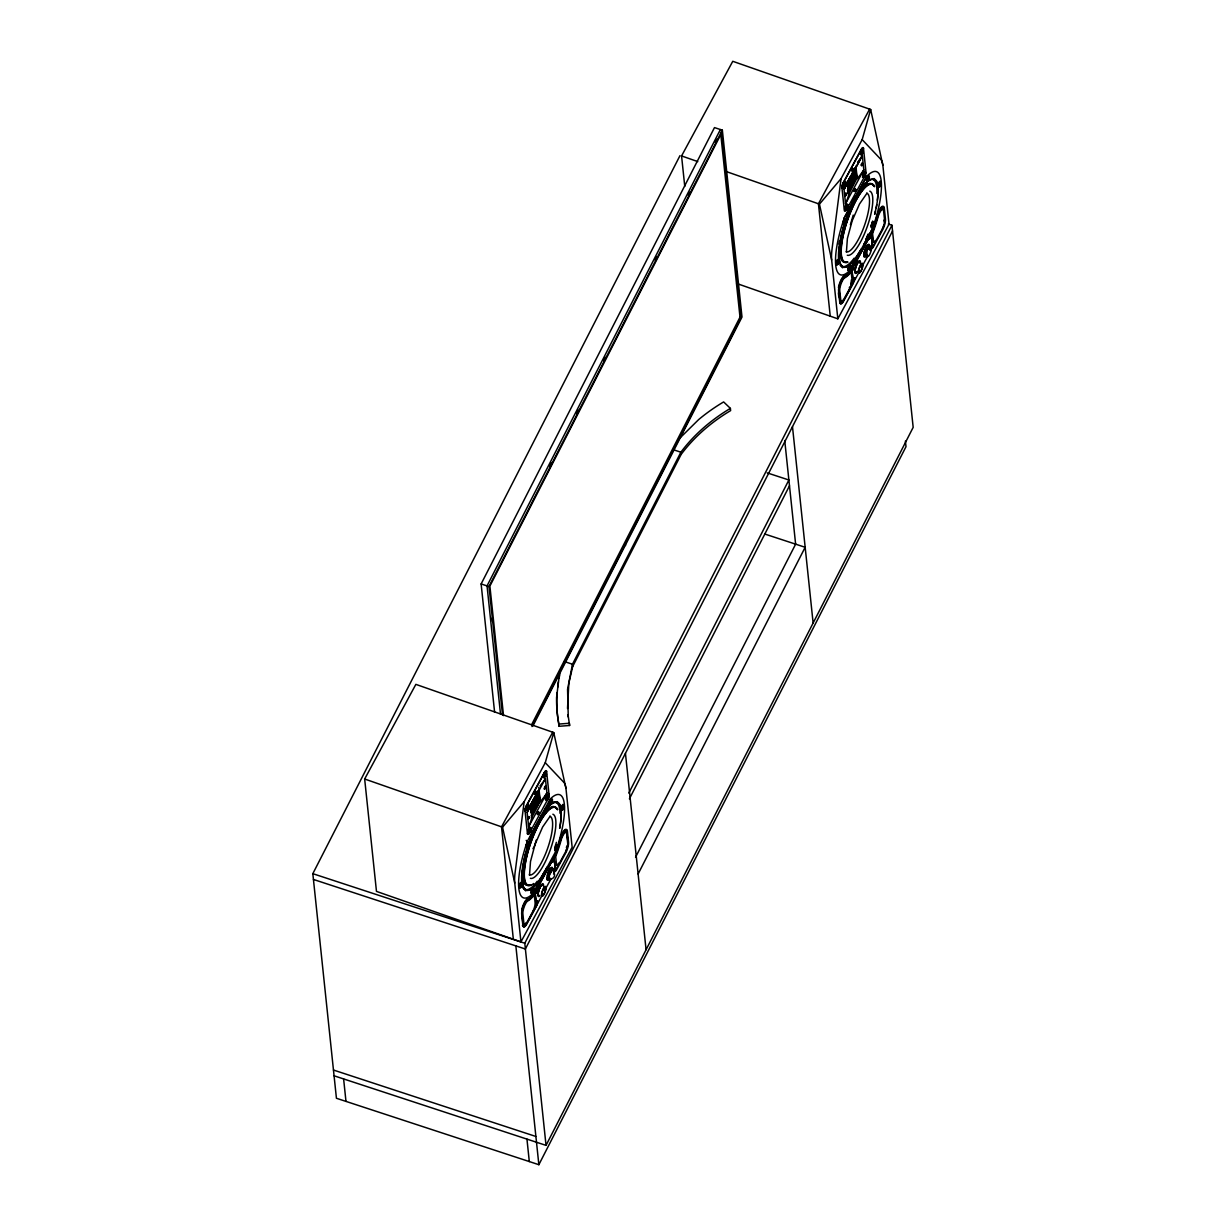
<?xml version="1.0" encoding="UTF-8"?>
<svg xmlns="http://www.w3.org/2000/svg" width="1226" height="1226" viewBox="0 0 1226 1226"><rect width="100%" height="100%" fill="white"/><g stroke="black" fill="none" stroke-linecap="round" stroke-linejoin="round"><path stroke-width="1.5" d="M521.05 884.896L521.694 883.869C524.36 884.927 518.767 889.478 520.728 885.402C520.023 882.03 523.763 885.923 521.05 884.896L521.065 883.885M520.728 886.919L520.728 885.908L521.832 886.475L520.728 886.919L521.05 885.402M521.694 883.869L521.755 885.77L520.1 886.429M836.99 263.866L837.634 262.839C837.235 266.379 839.749 259.314 837.956 261.828L837.956 260.816M838.982 262.686L837.956 262.333C840.546 257.475 838.17 265.919 838.645 263.207M529.601 817.129L529.479 817.298M552.834 862.077L553.355 859.87L552.359 861.311M853.219 215.086L850.384 224.756M870.291 236.833C871.165 238.105 867.073 239.882 869.77 236.051M529.218 844.469L528.406 842.952L527.916 844.377M533.785 890.888L533.954 889.693M548.068 798.586L546.765 797.835C548.175 793.651 547.731 799.567 548.604 796.394M853.112 169.265C851.12 174.95 852.361 165.893 853.204 169.51M531.134 810.263L539.118 795.214M539.057 793.697L531.088 808.7M539.44 797.375L531.073 812.945M848.04 187.195L856.131 172.238M848.423 190.873L856.514 175.916M856.346 174.353L847.917 189.999L848.009 192.727L847.84 188.942L855.564 174.674L855.487 172.008M537.57 901.907C534.842 906.305 539.333 898.719 536.39 901.646M546.49 774.188L545.723 773.315L545.11 774.587L546.382 774.004M853.25 268.433L852.668 269.413M863.365 151.273L862.629 150.231L861.832 150.844L863.043 151.855L861.832 150.844M869.142 178.107C869.525 175.379 869.525 180.421 867.518 178.613L869.111 179.348L869.464 178.276L868.284 178.26L869.341 177.08M564.328 806.601L564.251 807.566M845.986 220.741L844.959 223.439A3.034 0.843 -70.7 0 1 843.595 222.887A3.034 0.843 -70.7 0 1 845.787 218.841A3.034 0.843 -70.7 0 1 844.959 223.393L845.143 223.515M557.171 692.537L556.803 699.694A184.774 153.357 -6 0 0 559.148 726.282L569.615 725.486L569.385 723.263L558.918 724.06A184.774 153.357 -6 0 1 556.573 697.471L559.868 670.821M522.368 884.145L522.077 885.233M531.195 828.96L530.919 830.109L529.893 829.772L531.195 828.96L530.276 831.994L529.571 830.784L530.276 831.994M839.258 261.077L838.982 262.165M528.85 806.555C529.448 808.808 525.663 810.922 527.211 807.643C530.076 803.597 527.379 810.677 527.18 808.21L526.552 809.114M845.71 184.053C846.109 186.337 842.262 187.333 844.116 184.574C843.488 181.203 848.024 185.279 844.193 183.44M845.741 183.486C844.959 182.413 844.699 187.869 844.086 185.141L843.442 186.046M855.779 189.494C854.721 186.521 853.005 195.057 855.763 189.662M870.031 248.188C874.843 243.1 866.292 266.977 866.981 250.763A4.889 0.904 -67.6 0 1 869.05 246.916L871.395 247.683L870.828 249.46M536.544 890.704L535.501 892.084L536.191 891.471M853.005 269.873L853.035 267.85M527.18 808.21L527.425 808.869M528.575 807.551L527.609 806.064M844.086 185.141L844.009 186.26L845.066 183.21L844.438 184.115L845.465 184.482M844.438 184.115L844.515 182.996M538.674 813.512C537.203 814.846 539.348 811.781 538.536 813.068M538.72 812.547C538.919 809.436 535.593 816.593 538.168 813.19M538.229 812.302L538.812 813.16M538.505 812.715L537.662 813.911M846.369 194.229C845.863 190.643 844.3 199.547 846.354 194.137M854.568 190.842L855.487 189.356M855.135 189.233L855.579 189.632M871.134 248.541L870.981 248.755M870.598 249.23L870.843 247.208M528.758 817.819C529.969 817.635 527.885 814.508 528.023 819.029M529.54 816.807L528.283 819.106L529.111 817.604M862.598 164.131C861.97 160.912 860.821 169.081 862.292 164.529M873.954 224.557C873.801 221.508 875.149 225.722 873.142 224.419M529.571 829.282L529.571 830.293C529.663 835.519 530.429 825.803 530.919 830.109M846.476 206.213L846.476 207.209C845.833 211.133 849.036 203.777 846.783 206.704L846.783 205.692M546.398 773.851L545.831 776.38L544.896 775.568L545.831 776.38M529.096 843.81L528.375 846.032M881.203 183.823L880.345 182.597L879.839 184.023M551.394 801.329L552.42 801.697L551.777 799.919C550.842 801.344 553.83 801.283 551.715 803.091M557.324 847.81L556.619 846.078L556.236 847.503L557.432 847.595L556.374 849.587M845.833 208.757L846.476 207.715L847.319 208.711L846.476 208.726L847.427 206.167M537.57 902.183L537.049 903.179L536.85 902.428M863.273 150.936L862.675 153.388L861.801 152.499L862.66 153.403M521.724 886.444L521.418 887.134M557.707 687.188L558.366 681.855M624.999 545.601L625.689 545.064M553.754 732.581L545.264 762.71L524.176 801.666L515.165 872.023A42.711 11.77 -70.7 0 0 514.751 883.042L520.943 941.89L376.474 891.394L364.658 779L415.859 684.369L553.754 732.581L565.952 788.41L572.144 847.258L520.943 941.89M684.767 186.413L681.564 155.932L732.765 61.3L870.659 109.497L862.169 139.626L841.082 178.598L832.056 248.955A42.711 11.77 -70.7 0 0 831.657 259.973L837.833 318.821L736.596 283.436M536.191 840.132L530.49 861.587L529.555 874.736M545.509 787.628L544.742 787.843L545.585 786.096L544.528 789.115L545.34 786.678L544.742 788.579L545.509 788.318M536.406 892.727L535.256 892.865L535.931 890.735M536.114 890.566L535.486 893.11M536.773 891.041L535.563 892.635L536.513 891.624M536.36 903.087L537.172 901.003L537.999 901.294M552.466 861.541L552.957 859.211L552.328 859.671M552.604 861.587L553.784 859.886M553.6 871.717L554.213 872.253M851.442 170.675L852.637 168.192M852.622 269.72L853.572 267.544L852.867 270.057M853.771 268.31L853.557 267.483M853.725 280.417L854.185 278.854M853.158 278.915L853.495 280.493L854.537 278.087M854.874 278.777L854.905 278.225M870.644 237.124C870.429 234.472 868.36 240.511 870.169 238.457M870.031 236.572L869.54 238.932M553.447 871.701L554.336 870.629L554.167 872.651M871.288 247.897L871.425 246.763M538.658 790.203L530.582 804.961M847.166 208.926L848.101 205.937L847.81 207.041M845.955 221.032L845.45 222.335M850.967 267.559L850.951 266.318L849.618 269.812M553.386 860.361L553.662 859.395M554.213 871.456L552.972 869.586L552.16 869.985A4.889 0.904 -67.6 0 0 550.076 873.832C546.244 881.54 556.696 879.624 554.167 872.682M556.711 848.928L555.286 848.561L557.002 847.963L557.294 846.308M862.276 165.249L862.001 164.376C862.981 164.483 859.303 167.027 862.123 162.905M538.858 812.761L538.061 812.547M845.419 195.516C846.063 192.988 846.262 196.865 845.771 194.367L845.986 192.957L844.821 195.915M559.056 678.33L559.746 674.806M550.474 801.513L551.102 802.632L551.133 801.452L552.39 802.141M537.294 901.938L537.34 903.439M852.407 269L853.403 268.509L852.499 268.678M854.016 279.237L853.557 280.018L854.476 279.145M871.901 225.293A3.034 0.843 -70.7 0 0 871.809 227.638A3.034 0.843 -70.7 0 0 873.096 226.519L874.322 224.435L872.851 225.722L872.881 224.542M548.497 797.344L548.512 797.268A3.05 0.843 -70.7 0 1 546.244 800.44A3.05 0.843 -70.7 0 1 547.317 795.751A3.05 0.843 -70.7 0 1 548.574 796.486M862.552 164.545L862.675 163.732M536.789 891.716L536.911 890.842M536.804 902.566L536.697 903.439M537.325 902.597L537.172 900.865M553.294 861.173L553.616 860.146M554.765 870.996L554.75 870.062M853.097 169.203L852.913 170.399M853.066 169.678L852.147 169.924L853.158 169.862M853.48 279.022L853.71 280.616L854.767 278.179M880.927 184.115L880.161 184.13M869.847 248.418L870.322 247.07M871.609 247.529L870.843 249.322M548.083 799L548.788 796.195L547.915 795.827M864.054 174.904C864.284 179.716 866.644 171.732 864.805 172.759L865.679 173.065M535.839 793.574L536.099 791.383L535.042 794.417L536.206 792.287L535.839 793.452M532.513 891.256C531.456 896.007 536.114 888.957 533.264 889.111L532.758 890.551M538.061 790.862L539.118 801.206L537.8 800.042L539.746 800.057L531.318 815.642L539.011 801.482L538.98 798.754M528.988 817.589L528.513 818.585M528.927 844.729L529.004 844.469A3.034 0.843 -70.7 0 1 526.751 847.549A3.034 0.843 -70.7 0 1 527.808 842.89A3.034 0.843 -70.7 0 1 529.065 843.595M850.752 267.559L850.139 269.122M678.76 439.199L698.667 419.568A184.774 153.357 -6 0 1 723.631 401.929L730.389 408.381L730.619 410.603C711.586 421.959 694.406 436.625 681.135 454.417L572.711 666.454L568.849 683.097L567.515 708.521M551.133 801.452L551.777 799.919M551.899 801.099L551.7 801.896L552.451 800.149M535.839 891.639L536.13 890.919L535.716 893.034M537.233 901.371L537.34 902.259M556.543 849.618L555.409 849.741L555.792 848.331L556.819 848.683M556.619 846.078L555.991 847.61L557.018 847.978M867.456 180.513L868.376 180.636L867.456 180.513L867.839 179.088L868.483 180.268M867.518 178.613L868.667 176.835M867.717 180.406L868.008 179.563M868.79 178.031L869.28 178.981M873.28 226.749L872.299 226.672L872.697 225.247L873.617 225.86M872.376 224.772L872.299 226.672M547.731 797.36L548.037 797.467M864.591 174.276L864.422 176.667M535.609 793.13L535.287 793.881L536.023 793.467M562.949 807.106L563.638 805.743L563.194 809.083M853.219 169.035L852.836 170.322M881.142 182.873L880.007 186.444M534.797 792.624L534.582 794.203M536.222 891.915L536.436 890.689M537.754 902.137L537.371 903.133M553.815 871.425L554.888 870.353M554.642 870.95L554.244 871.947M853.557 268.601L852.468 269.567M854.66 279.068L854.108 280.325M870.429 236.281L869.387 238.181M869.724 237.537L869.939 237.231M870.445 237.415L869.632 238.472L869.724 237.139M870.721 248.342L871.778 247.284M528.513 817.834L529.448 818.003L529.234 816.669L528.988 817.435M862.399 165.234L862.001 164.744M844.668 186.49L845.097 185.509M528.559 845.71L527.517 844.239L529.218 844.852M547.348 798.065L546.658 799.413L547.746 799.475M533.402 891.578L532.36 890.398L534.03 890.995M532.207 892.773L533.662 890.858M532.958 890.612L533.264 889.111M563.27 807.198L562.305 807.673L564.205 807.551L563.086 809.237A3.034 0.843 -70.7 0 1 561.738 808.67A3.034 0.843 -70.7 0 1 563.929 804.624A3.034 0.843 -70.7 0 1 563.102 809.175M562.887 807.888L562.382 809.329L562.688 807.811M852.346 170L852.729 170.721M844.76 222.105L844.055 223.469L844.423 221.17L846.063 221.768M846.185 220.19L844.423 221.17M845.005 221.385L845.312 219.883M863.916 174.031L864.652 175.134L863.916 174.031L865.571 174.644M849.266 267.329L850.001 268.402L849.266 267.329L850.921 267.927M849.603 268.264L849.097 269.689L849.403 268.188M849.664 267.467L850.17 266.042L851.028 266.349M849.863 267.544L850.17 266.042M880.498 185.049L879.456 183.885L881.142 184.498M880.345 182.597L879.287 186.245L879.594 184.743M552.941 860.652L552.803 861.035M551.869 802.769L551.148 802.632M533.049 893.402L532.973 893.493A54.588 15.049 -70.7 0 1 527.456 841.051L550.106 799.168M527.456 841.051L526.169 840.392M535.272 844.147L534.122 846.798M535.287 843.84L542.612 827.044L550.06 816.317M535.164 891.532L535.593 890.612M552.359 860.437L553.738 859.472M552.711 861.48L553.278 859.319M553.922 871.073L554.842 869.939M844.239 217.937L867.088 175.992A54.588 15.049 -70.7 0 1 872.59 228.434L863.717 244.618M853.557 280.018L854.338 279.467M870.322 238.15L870.552 236.526M545.601 774.158L545.693 775.813L544.191 776.518L544.942 773.913L546.076 774.817M862.506 151.089L861.863 154.016L861.526 151.488M530.689 809.267L530.827 812.148M529.356 818.14L528.636 817.466M545.08 787.858L544.267 789.023L544.742 786.448M845.572 222.396L845.051 223.301M530.245 805.727L537.08 793.069M545.922 775.935L544.283 776.84L544.896 775.568M545.815 773.652L545.08 776.242M861.188 153.771L861.801 152.499M862.629 150.231L862.108 151.855L863.135 152.331M852.928 170.368L852.147 169.924M533.693 830.293L543.884 811.443M850.583 207.225L860.79 188.375M535.946 891.409L536.682 890.612M536.544 892.421L535.762 893.202M870.828 247.606L870.353 248.633M905.401 441.069L905.999 446.678L538.858 1164.7L336.43 1098.266L312.829 873.678L679.97 155.656M494.614 712.306L481.128 583.959L714.482 127.596L722.359 130.186L741.991 317.044L532.958 725.884M720.382 129.542L487.044 585.89L500.53 714.252M549.784 466.416L551.516 463.014M576.787 413.591L578.534 410.189M603.805 360.766L605.552 357.348M655.22 260.203L656.967 256.801M688.338 195.455L690.069 192.038M715.34 142.614L717.087 139.212M502.507 714.896L489.005 586.549L722.359 130.186M531.732 724.459L739.998 317.151L720.582 132.393M531.977 726.528L741.117 317.503L721.685 132.76L489.894 586.089L503.518 715.601M855.886 178.475L855.871 175.686M334.07 1075.8L546.03 1145.375L524.789 943.238L891.93 225.216L888.298 224.036M892.528 230.994L525.387 949.016L313.442 879.456M628.8 793.084L788.885 479.994L767.2 472.884M629.398 798.862L789.498 485.772M635.543 857.25L795.628 544.16M638.118 873.985L805.16 547.286L764.901 534.076M546.03 1145.375L913.171 427.353L891.93 225.216M869.632 109.145L818.432 203.777L830.247 316.17M847.748 181.754L854.828 168.437M847.488 185.218L855.181 170.996L855.104 168.33M847.595 186.199L855.963 170.583M552.742 732.213L501.526 826.845L513.342 939.239M847.61 193.693L856.637 176.988M863.824 169.878L862.338 155.733L844.055 189.524L845.542 203.669A65.514 54.373 -6 0 0 848.944 193.769L856.882 178.398L855.748 167.686M845.542 203.669L863.824 169.816A65.514 54.373 -6 0 1 857.204 178.521L856.882 178.398M844.316 217.753L866.966 175.946M531.548 807.704L538.383 795.076M538.858 790.755L539.976 801.482L532.038 816.853A65.514 54.373 -6 0 1 528.636 826.676M545.432 778.801L546.919 792.946L528.636 826.738L527.149 812.593L545.417 778.602A65.514 54.373 -6 0 1 543.946 780.855M548.972 794.019A4.72 1.303 -70.7 0 1 548.589 796.931A4.705 1.303 -70.7 0 0 548.972 794.034L546.612 771.491A4.72 1.303 -70.7 0 0 544.375 772.457L526.506 805.497A4.107 1.134 -70.7 0 0 525.05 810.907L527.41 833.419A5.41 1.487 -70.7 0 0 529.969 832.255L547.286 800.256A4.705 1.303 -70.7 0 0 548.42 797.513A4.72 1.303 -70.7 0 1 547.302 800.256M861.112 249.43L849.833 270.287L872.529 228.618M852.009 269.413L870.996 234.35M863.809 256.035L864.269 255.192M843.074 301.504L859.732 270.977M861.403 267.59L867.87 255.943M870.445 250.886L882.536 228.634A6.942 1.916 -70.7 0 0 884.59 220.282L883.578 210.581A7.601 2.1 -70.7 0 0 881.525 209.937A7.601 2.1 -70.7 0 0 878.322 216.098A51.921 14.314 -70.7 0 1 873.127 232.005A2.958 0.812 -70.7 0 0 872.651 234.212L873.372 241.016A6.942 1.916 -70.7 0 0 876.238 240.281M884.023 211.592L883.639 207.838A8.797 2.421 -70.7 0 0 881.264 207.102A8.797 2.421 -70.7 0 0 877.54 214.228A60.212 16.597 -70.7 0 1 870.889 234.319L851.886 269.368L853.495 282.808L843.335 301.596A8.046 2.222 -70.7 0 1 840.025 302.439L838.845 291.206A8.797 2.421 -70.7 0 1 840.316 283.359A8.797 2.421 -70.7 0 1 844.086 276.647A60.212 16.597 -70.7 0 0 852.101 269.597L851.457 269.368A60.212 16.597 -70.7 0 1 846.599 274.287M872.927 247.759L883.088 228.986A8.046 2.222 -70.7 0 0 885.478 219.316L884.298 208.068A8.797 2.421 -70.7 0 0 881.923 207.332A8.797 2.421 -70.7 0 0 878.199 214.458A60.212 16.597 -70.7 0 1 871.533 234.549L872.268 247.529M837.833 318.821L889.034 224.189L882.858 165.341L870.659 109.497M532.927 893.356L555.7 851.503A54.588 15.049 -70.7 0 0 550.183 799.061L549.984 799.122M536.513 905.738L534.98 892.436L553.953 857.372A60.212 16.597 -70.7 0 0 560.634 837.297A8.797 2.421 -70.7 0 1 564.358 830.171A8.797 2.421 -70.7 0 1 566.734 830.906M535.118 892.482L554.091 857.418L555.378 870.613M546.903 879.103L547.363 878.26A5.778 1.594 -70.7 0 1 547.363 877.28M541.923 895.716L526.169 924.573A8.046 2.222 -70.7 0 1 522.858 925.431L521.678 914.182A8.797 2.421 -70.7 0 1 523.15 906.336A8.797 2.421 -70.7 0 1 526.919 899.623M544.513 890.658L550.964 879.011M553.539 873.954L557.907 865.908M535.21 892.666L536.59 905.876L526.429 924.665A8.046 2.222 -70.7 0 1 523.119 925.523L521.939 914.274A8.797 2.421 -70.7 0 1 523.41 906.428A8.797 2.421 -70.7 0 1 527.18 899.715A60.212 16.597 -70.7 0 0 535.21 892.666L534.551 892.436M556.022 870.843L566.182 852.055A8.046 2.222 -70.7 0 0 568.573 842.385L567.393 831.136A8.797 2.421 -70.7 0 0 565.017 830.4A8.797 2.421 -70.7 0 0 561.293 837.527A60.212 16.597 -70.7 0 1 554.642 857.618M556.819 849.143L556.114 849.94M863.043 152.668L861.709 152.162M554.259 871.563L553.462 871.441M537.938 791.506L538.245 794.126L530.475 808.455M870.797 246.932L870.138 249.062L870.966 249.368M871.119 249.184L871.088 246.641M528.927 831.826L529.571 830.784M532.958 848.683L533.479 847.84M837.956 261.828L838.599 260.801M520.085 886.934L520.728 885.908M862.813 152.867L861.909 153.97M551.838 803.229L550.551 803.582M538.72 791.536L530.751 806.585M530.919 812.056L538.658 797.743L538.582 795.046M527.532 807.183L528.176 806.279L527.502 807.75M850.108 269.536L848.898 269.628M533.004 892.543L533.433 891.578M869.77 238.135L869.556 237.047M533.203 892.605L532.007 892.697M551.685 803.459L550.811 803.474M855.028 188.467L854.093 191.486M866.966 193.248L859.518 203.976L852.177 220.772L847.381 238.518L846.446 251.667M847.488 208.098L846.553 208.956M530.582 831.167L529.601 832.071M546.076 775.813L544.804 775.23M527.808 809.528L528.191 808.578M831.657 259.973L819.458 204.129L841.082 178.598M514.751 883.042L502.553 827.198L524.176 801.666M844.99 186.046L843.488 185.478M528.084 809.114L526.582 808.547M539.501 798.892L531.67 813.298L531.747 816.026L539.823 801.007M563.102 809.512L562.198 809.252M538.367 813.512L537.555 814.692L538.505 811.658M529.984 831.795L530.061 831.734A3.05 0.843 -70.7 0 1 528.467 831.979A3.05 0.843 -70.7 0 1 530.475 827.443A3.05 0.843 -70.7 0 1 530.368 830.983M869.265 238.84L869.586 237.721M730.389 408.381C711.356 419.736 694.177 434.402 680.89 452.195L572.481 664.231L567.561 689.318L568.266 717.026M854.445 278.409L853.511 279.467M867.088 255.897L866.414 256.234A5.502 2.391 -77.1 0 1 864.575 251.529A5.394 2.345 -77.1 0 1 864.836 250.135A4.965 2.161 -77.1 0 0 864.744 251.468A5.073 2.207 -77.1 0 0 866.445 255.79A4.965 2.161 -77.1 0 0 867.058 255.483M550.198 878.965L549.524 879.303A5.502 2.391 -77.1 0 1 548.896 879.272M550.428 802.386L552.236 802.402M555.409 849.741L556.328 849.863M873.709 225.63L872.851 225.722M846.369 193.769L845.909 194.52M552.589 869.617L552.65 869.617A6.881 1.9 -70.7 0 0 550.367 868.422A6.881 1.9 -70.7 0 0 547.011 876.988A6.881 1.9 -70.7 0 0 548.681 879.762M854.353 168.912L855.442 179.211L853.495 179.195L854.844 180.329L853.94 171.732M853.158 171.134L854.231 181.433L852.285 181.417L853.633 182.551L852.729 173.969M850.139 176.697L851.227 187.011L849.281 186.996L850.614 188.114L849.541 177.816M850.614 188.114L848.683 188.099L850.016 189.233L848.928 178.919M848.331 180.038L849.419 190.352L847.472 190.321L848.806 191.455L847.733 181.157L848.944 193.769M539.149 801.176L537.203 801.16L538.536 802.279L537.463 791.981M536.85 793.084L537.938 803.398L535.992 803.382L537.34 804.517L536.252 794.203M535.655 795.322L536.727 805.62L534.797 805.605L536.13 806.739L535.226 798.141M880.804 185.187L879.195 184.605M563.914 808.256L562.305 807.673M528.866 845.542L527.257 844.959M865.28 175.349L863.656 174.751M548.374 798.433L546.765 797.835M548.681 797.728L547.011 797.115M845.863 222.488L844.162 221.891M850.675 268.647L849.02 268.05M533.816 891.731L532.115 891.118M739.998 317.151L741.117 317.503M674.254 450.019L680.89 452.195L681.135 454.417M481.128 583.959L489.005 586.549M564.19 661.504L572.481 664.231L572.711 666.454M312.829 873.678L524.789 943.238M333.472 1070.037L535.885 1136.471M868.039 178.383L869.326 178.628M879.088 186.183L879.962 186.49M843.565 184.39L845.434 185.049M854.966 189.478L855.625 190.015M846.783 207.194L847.825 207.562M845.94 206.964L847.503 207.577M681.564 155.932L697.778 161.602M726.589 171.671L819.458 204.129M872.943 225.14L873.985 225.492M844.055 223.469L844.929 223.776M871.533 234.549L872.376 247.591M869.311 237.4L869.525 237.599M870.399 247.851L871.134 248.112M837.634 262.333L838.676 262.701M853.526 279.053L854.43 279.344M544.635 774.556L546.244 775.292M535.379 792.624L536.252 792.931M535.241 792.992L536.114 793.314M563.454 805.666L564.312 805.972M539.976 801.482L540.298 801.589A65.514 54.373 -6 0 0 546.919 792.885M527.303 806.524L528.804 807.076M526.674 807.459L528.529 808.118M531.21 829.512L530.536 828.73M529.893 830.278L530.919 830.63M364.658 779L502.553 827.198M557.248 848.3L556.052 848.208L557.079 848.576M528.023 846.844L527.349 846.614M520.207 885.157L522.077 885.754M535.532 891.67L536.421 891.961M536.62 902.121L537.095 903.148M879.916 184.85L880.483 184.237L879.456 183.885M532.789 891.348L532.36 890.398M563.837 807.413L562.55 806.953M528.804 844.699L527.517 844.239M854.706 176.973L856.039 178.092L854.951 167.793M854.093 178.077L855.442 179.211M852.898 180.314L854.231 181.433M851.227 187.011L849.879 185.877L851.825 185.892L850.737 175.579M848.07 189.218L849.419 190.352M536.605 802.264L537.938 803.398M535.394 804.486L536.727 805.62M874.046 178.49L876.682 181.187L878.061 186.75M840.04 265.138L842.676 267.835M557.14 801.559L559.776 804.256L561.171 809.819M523.134 888.222L525.77 890.904M862.169 139.626L880.636 159.181A42.711 11.77 -70.7 0 1 882.858 165.341M545.264 762.71L563.745 782.249A42.711 11.77 -70.7 0 1 565.952 788.41M568.036 714.804L569.615 725.486M855.886 166.016L857.204 178.521M851.947 173.356L853.035 183.67L851.089 183.655L852.422 184.774L851.518 176.192M847.871 186.521L848.622 193.662M853.235 282.716L851.84 269.505A60.212 16.597 -70.7 0 1 843.825 276.555A8.797 2.421 -70.7 0 0 840.055 283.267A8.797 2.421 -70.7 0 0 838.584 291.114L839.764 302.347A8.046 2.222 -70.7 0 0 842.676 302.102M839.274 292.064L839.626 295.297M838.385 292.845L838.783 296.6M792.486 426.663L813.129 623.007M784.732 440.502L795.643 544.359M625.444 753.346L646.071 949.706M558.918 724.06L559.148 726.282M566.933 832.791L567.715 840.285M553.953 857.372L555.485 870.659M538.796 787.307L540.298 801.589M534.444 797.544L535.532 807.857L533.586 807.827L534.919 808.961L533.846 798.662M533.233 799.766L534.321 810.08L532.375 810.064L533.724 811.183L532.636 800.885M532.038 801.988L533.126 812.302L531.18 812.286L532.513 813.42L531.44 803.107M530.827 804.225L531.915 814.524M530.735 804.348L532.038 816.853M530.414 804.225L531.348 812.286M530.23 805.329L530.95 812.21M492.193 618.103L492.591 621.904M522.889 919.99L523.226 923.224A6.942 1.916 -70.7 0 0 523.41 923.975M515.855 945.89L538.858 1164.7M526.95 1139.107L529.31 1161.574M343.617 1078.941L345.977 1101.392M529.893 828.761L529.893 829.772M531.226 884.728A41.086 11.325 -70.7 0 1 530.996 842.323A41.086 11.325 -70.7 0 1 557.524 809.834M552.88 814.217A33.96 9.364 -70.7 0 1 550.397 849.511A33.96 9.364 -70.7 0 1 530.368 878.306M546.857 867.226A46.619 12.858 -70.7 0 1 522.061 879.732A46.619 12.858 -70.7 0 1 544.865 810.815A46.619 12.858 -70.7 0 1 559.792 828.132M549.846 816.164A31.125 8.582 -70.7 0 1 547.578 848.515A31.125 8.582 -70.7 0 1 529.218 874.92M544.313 871.855A46.144 12.72 -70.7 0 1 522.245 876.774A46.144 12.72 -70.7 0 1 545.662 810.064A46.144 12.72 -70.7 0 1 559.608 828.316M530.107 884.85A41.592 11.463 -70.7 0 1 529.877 841.94A41.592 11.463 -70.7 0 1 556.727 809.053M526.276 884.942A41.592 11.463 -70.7 0 1 522.751 877.709M522.843 869.019A41.592 11.463 -70.7 0 1 523.533 863.732M524.146 860.315A41.592 11.463 -70.7 0 1 526.107 852.024M526.567 850.323A41.592 11.463 -70.7 0 1 544.436 812.164M556.405 842.369A47.354 13.057 -70.7 0 1 554.842 847.427M521.755 882.659A47.354 13.057 -70.7 0 1 529.218 841.71M552.313 802.708A46.144 12.72 -70.7 0 1 560.021 813.282M537.264 881.218A46.144 12.72 -70.7 0 1 522.782 886.827M529.877 838.262A46.144 12.72 -70.7 0 1 533.065 830.37M545.003 809.298A46.144 12.72 -70.7 0 1 550.934 803.49M533.678 883.502A41.592 11.463 -70.7 0 1 529.709 845.71A41.592 11.463 -70.7 0 1 557.707 809.39M529.969 832.27A5.425 1.502 -70.7 0 1 527.41 833.373M543.425 781.606A65.514 54.373 -6 0 1 541.218 784.502M540.62 785.222A65.514 54.373 -6 0 1 540.022 785.912M529.647 805.88A65.514 54.373 -6 0 1 529.111 807.536M528.82 808.348A65.514 54.373 -6 0 1 527.134 812.378M546.627 771.736A4.705 1.303 -70.7 0 0 544.405 772.748L526.536 805.773A4.092 1.119 -70.7 0 0 525.065 811.183M567.607 845.695A8.046 2.222 -70.7 0 1 566.902 848.346M566.596 849.25A8.046 2.222 -70.7 0 1 565.906 850.997M561.048 809.942A3.034 0.843 -70.7 0 1 561.723 806.233M562.044 805.574A3.034 0.843 -70.7 0 1 562.995 804.409M545.677 775.706A3.05 0.843 -70.7 0 1 543.746 777.514A3.05 0.843 -70.7 0 1 545.202 772.778A3.05 0.843 -70.7 0 1 546.137 774.219M543.087 777.407A3.05 0.843 -70.7 0 1 543.792 773.851A3.05 0.843 -70.7 0 1 545.417 772.012M545.417 799.766A3.05 0.843 -70.7 0 1 546.045 796.762A3.05 0.843 -70.7 0 1 547.455 794.555M539.195 895.547A5.793 1.594 -70.7 0 1 539.425 888.865A5.793 1.594 -70.7 0 1 543.072 885.678M539.762 895.501A6.176 1.701 -70.7 0 1 539.134 889.57A6.176 1.701 -70.7 0 1 543.302 885.402M539.67 896.007A6.758 1.87 -70.7 0 1 538.015 893.279A6.758 1.87 -70.7 0 1 541.325 884.85A6.758 1.87 -70.7 0 1 543.547 886.107M550.857 878.552A5.793 1.594 -70.7 0 1 548.742 877.77A5.793 1.594 -70.7 0 1 551.455 870.046A5.793 1.594 -70.7 0 1 553.57 870.828M547.593 875.946A5.502 2.391 -77.1 0 1 547.945 873.188M550.259 868.912A5.502 2.391 -77.1 0 1 550.949 868.575M550.872 868.713A5.502 2.391 -77.1 0 1 551.501 868.728M547.516 876.054A5.778 1.594 -70.7 0 1 549.754 870.046A5.778 1.594 -70.7 0 1 552.006 868.682M548.083 873.249A4.965 2.161 -77.1 0 0 547.838 874.536A5.073 2.207 -77.1 0 0 547.761 875.778M550.168 869.403A4.965 2.161 -77.1 0 1 550.78 869.096A5.073 2.207 -77.1 0 1 551.363 869.127M548.466 878.49A5.073 2.207 -77.1 0 0 549.539 878.858A4.965 2.161 -77.1 0 0 550.152 878.552M554.75 849.725A3.034 0.843 -70.7 0 1 556.328 845.465A3.034 0.843 -70.7 0 1 557.202 846.722M557.033 847.442A3.034 0.843 -70.7 0 1 555.7 850.369A3.034 0.843 -70.7 0 1 554.75 850.246M556.098 844.821A3.034 0.843 -70.7 0 1 556.589 845.327M521.51 886.122A3.034 0.843 -70.7 0 1 519.625 887.624A3.034 0.843 -70.7 0 1 521.341 882.797A3.034 0.843 -70.7 0 1 521.786 885.371M519.318 885.187A3.034 0.843 -70.7 0 1 520.222 883.134M520.544 882.674A3.034 0.843 -70.7 0 1 520.851 882.383M528.207 844.07A3.034 0.843 -70.7 0 1 527.686 845.557M527.042 846.768A3.034 0.843 -70.7 0 1 526.429 847.381M525.923 846.875A3.034 0.843 -70.7 0 1 526.398 844.239M526.69 843.519A3.034 0.843 -70.7 0 1 528.191 841.664M555.102 857.051A2.958 0.812 -70.7 0 1 555.562 854.844A51.921 14.314 -70.7 0 0 558.121 847.626M558.596 846.17A51.921 14.314 -70.7 0 0 560.757 838.936A7.601 2.1 -70.7 0 1 563.975 832.776M564.496 832.331A7.601 2.1 -70.7 0 1 565.355 832.086M566.78 846.185A6.942 1.916 -70.7 0 1 566.397 847.687M558.673 863.119A6.942 1.916 -70.7 0 1 558.336 863.656M557.661 864.468A6.942 1.916 -70.7 0 1 557.355 864.759M556.543 865.096A6.942 1.916 -70.7 0 1 555.822 863.855M522.552 925.768A8.046 2.222 -70.7 0 1 522.46 925.293M521.847 909.171A8.797 2.421 -70.7 0 1 525.908 900.145M527.762 898.781A60.212 16.597 -70.7 0 1 526.521 899.486M533.034 895.608A51.921 14.314 -70.7 0 1 532.421 896.298M531.823 896.942A51.921 14.314 -70.7 0 1 531.226 897.555M530.628 898.122A51.921 14.314 -70.7 0 1 526.736 900.957M522.184 912.68A7.601 2.1 -70.7 0 1 522.261 911.669M523.058 908.052A7.601 2.1 -70.7 0 1 523.471 906.765M523.962 905.493A7.601 2.1 -70.7 0 1 524.498 904.313M525.065 903.225A7.601 2.1 -70.7 0 1 526.199 901.524M525.739 923.009A6.942 1.916 -70.7 0 1 525.402 923.469M524.759 924.128A6.942 1.916 -70.7 0 1 524.192 924.435M533.754 890.474A3.034 0.843 -70.7 0 1 531.609 893.708A3.034 0.843 -70.7 0 1 532.666 889.049A3.034 0.843 -70.7 0 1 533.923 889.754M530.781 893.034A3.034 0.843 -70.7 0 1 531.256 890.413M531.548 889.678A3.034 0.843 -70.7 0 1 532.207 888.467M532.528 888.068A3.034 0.843 -70.7 0 1 532.82 887.854M525.402 809.804A3.05 0.843 -70.7 0 1 526.169 806.417M526.49 805.758A3.05 0.843 -70.7 0 1 527.67 804.578M552.19 801.283A3.034 0.843 -70.7 0 1 550.03 804.517A3.034 0.843 -70.7 0 1 551.102 799.873A3.034 0.843 -70.7 0 1 552.344 800.563M550.321 803.735A3.034 0.843 -70.7 0 1 549.999 804.133M549.294 804.21A3.034 0.843 -70.7 0 1 549.692 801.222M549.968 800.486A3.034 0.843 -70.7 0 1 550.627 799.275M550.949 798.877A3.034 0.843 -70.7 0 1 551.24 798.662M529.05 832.04A3.05 0.843 -70.7 0 1 527.808 832.577M527.808 831.534A3.05 0.843 -70.7 0 1 529.371 827.565M844.913 261.966A41.086 11.325 -70.7 0 1 849.756 214.228A41.086 11.325 -70.7 0 1 874.429 186.75M869.77 191.149A33.96 9.364 -70.7 0 1 867.303 226.442A33.96 9.364 -70.7 0 1 847.273 255.223M861.234 249.047A46.619 12.858 -70.7 0 1 839.044 251.636A46.619 12.858 -70.7 0 1 865.341 183.394A46.619 12.858 -70.7 0 1 874.659 214.228M868.146 234.166A46.619 12.858 -70.7 0 1 866.169 238.886M866.736 193.095A31.125 8.582 -70.7 0 1 864.483 225.446A31.125 8.582 -70.7 0 1 846.109 251.836M860.376 250.303A46.144 12.72 -70.7 0 1 839.136 254.165A46.144 12.72 -70.7 0 1 861.173 188.881A46.144 12.72 -70.7 0 1 877.295 200.19M849.879 270.425A54.588 15.049 -70.7 0 1 844.362 217.983M847.013 261.782A41.592 11.463 -70.7 0 1 846.783 218.856A41.592 11.463 -70.7 0 1 873.632 185.969M839.641 254.625A41.592 11.463 -70.7 0 1 839.611 247.575M840.76 238.809A41.592 11.463 -70.7 0 1 842.553 230.626M842.998 228.956A41.592 11.463 -70.7 0 1 846.201 218.657A47.354 13.057 -70.7 0 0 838.645 259.59M846.814 216.956A41.592 11.463 -70.7 0 1 854.537 199.577M855.442 197.938A41.592 11.463 -70.7 0 1 858.185 193.417M859.089 192.084A41.592 11.463 -70.7 0 1 867.487 183.716M876.805 204.757A47.354 13.057 -70.7 0 1 876.192 207.853M875.487 211.071A47.354 13.057 -70.7 0 1 874.674 214.335M868.131 234.319A47.354 13.057 -70.7 0 1 866.123 239.101M872.82 179.303A46.144 12.72 -70.7 0 1 876.881 193.447M854.17 258.15A46.144 12.72 -70.7 0 1 842.247 266.394M838.998 244.189A46.144 12.72 -70.7 0 1 839.549 240.786M847.381 213.585A46.144 12.72 -70.7 0 1 849.312 208.834M851.549 203.807A46.144 12.72 -70.7 0 1 854.844 197.248M859.916 188.927A46.144 12.72 -70.7 0 1 861.909 186.229M847.994 262.119A41.592 11.463 -70.7 0 1 847.764 219.209A41.592 11.463 -70.7 0 1 874.613 186.321M864.912 175.624A4.72 1.303 -70.7 0 0 865.862 170.95L863.502 148.407A4.72 1.303 -70.7 0 0 861.265 149.388L843.396 182.429A4.107 1.134 -70.7 0 0 841.955 187.839L844.316 210.351A5.41 1.487 -70.7 0 0 846.875 209.186L864.192 177.172A4.72 1.303 -70.7 0 0 864.698 176.161M858.69 160.729A65.514 54.373 -6 0 0 862.322 155.533L844.04 189.31A65.514 54.373 -6 0 0 846.001 184.452M858.108 161.434A65.514 54.373 -6 0 1 857.526 162.138M846.798 181.984A65.514 54.373 -6 0 1 846.553 182.812M863.533 148.668A4.705 1.303 -70.7 0 0 861.296 149.664L843.427 182.689A4.092 1.119 -70.7 0 0 841.971 188.099M884.82 219.086A8.046 2.222 -70.7 0 1 884.513 222.626M883.808 225.278A8.046 2.222 -70.7 0 1 883.502 226.182M883.164 227.071A8.046 2.222 -70.7 0 1 882.429 228.756M880.605 184.712A3.034 0.843 -70.7 0 1 878.567 186.904A3.034 0.843 -70.7 0 1 880.084 182.046A3.034 0.843 -70.7 0 1 880.835 183.961M878.122 187.042A3.034 0.843 -70.7 0 1 878.107 184.636M878.337 183.885A3.034 0.843 -70.7 0 1 880.13 181.31M860.1 152.622A3.05 0.843 -70.7 0 1 860.851 150.43M861.188 149.817A3.05 0.843 -70.7 0 1 861.51 149.327M864.774 175.624A3.05 0.843 -70.7 0 1 862.997 176.605A3.05 0.843 -70.7 0 1 864.866 171.855A3.05 0.843 -70.7 0 1 865.066 174.889M862.583 177.234A3.05 0.843 -70.7 0 1 862.414 177.065M862.568 174.797A3.05 0.843 -70.7 0 1 864.361 171.487M857.265 271.314A5.793 1.594 -70.7 0 1 855.135 270.885A5.793 1.594 -70.7 0 1 857.434 263.483A5.793 1.594 -70.7 0 1 859.978 262.609M857.311 271.62A6.176 1.701 -70.7 0 1 855.058 270.793A6.176 1.701 -70.7 0 1 857.939 262.548A6.176 1.701 -70.7 0 1 860.208 263.391M857.28 272.049A6.758 1.87 -70.7 0 1 854.813 271.13A6.758 1.87 -70.7 0 1 857.97 262.119A6.758 1.87 -70.7 0 1 860.453 263.038M865.587 256.694A6.881 1.9 -70.7 0 1 864.897 250.089A6.881 1.9 -70.7 0 1 869.525 245.461M867.763 255.483A5.793 1.594 -70.7 0 1 865.725 253.905A5.793 1.594 -70.7 0 1 869.157 246.043A5.793 1.594 -70.7 0 1 870 250.349M867.088 245.966A5.394 2.345 -77.1 0 1 868.391 245.66M864.759 256.188A5.778 1.594 -70.7 0 1 865.433 249.476A5.778 1.594 -70.7 0 1 868.912 245.614M867.058 246.334A4.965 2.161 -77.1 0 1 867.686 246.028M872.422 223.822A3.034 0.843 -70.7 0 1 874.092 222.151A3.034 0.843 -70.7 0 1 873.418 225.86M871.211 227.469A3.034 0.843 -70.7 0 1 871.042 227.3M871.042 225.783A3.034 0.843 -70.7 0 1 871.211 225.063M872.376 222.366A3.034 0.843 -70.7 0 1 872.697 221.967M837.772 264.356A3.034 0.843 -70.7 0 1 836.515 264.203A3.034 0.843 -70.7 0 1 838.032 259.989A3.034 0.843 -70.7 0 1 839.028 260.862M838.89 261.567A3.034 0.843 -70.7 0 1 838.109 263.743M838.216 259.299A3.034 0.843 -70.7 0 1 838.339 260.632M835.825 264.142A3.034 0.843 -70.7 0 1 837.45 259.606M845.358 219.132A3.034 0.843 -70.7 0 1 845.358 219.638M844.591 222.488A3.034 0.843 -70.7 0 1 843.932 223.699M842.906 222.642A3.034 0.843 -70.7 0 1 843.917 219.776M844.254 219.239A3.034 0.843 -70.7 0 1 845.097 218.596M874.536 226.013A51.921 14.314 -70.7 0 0 877.663 215.868A7.601 2.1 -70.7 0 1 881.846 209.018M874.031 227.454A51.921 14.314 -70.7 0 1 872.468 231.775A2.958 0.812 -70.7 0 0 872.008 233.982L872.713 240.786A6.942 1.916 -70.7 0 0 872.789 241.215M882.245 209.018A7.601 2.1 -70.7 0 1 882.797 209.692M883.946 220.052A6.942 1.916 -70.7 0 1 883.946 221.109M875.226 240.572A6.942 1.916 -70.7 0 1 874.889 241.032M873.954 241.89A6.942 1.916 -70.7 0 1 873.433 242.028M844.653 275.712A60.212 16.597 -70.7 0 1 843.427 276.417A8.797 2.421 -70.7 0 0 838.446 287.528M849.94 272.54A51.921 14.314 -70.7 0 1 846.369 276.065M845.802 276.509A51.921 14.314 -70.7 0 1 843.626 277.888A7.601 2.1 -70.7 0 0 843.09 278.455M839.151 288.6A7.601 2.1 -70.7 0 1 839.948 284.968M840.377 283.681A7.601 2.1 -70.7 0 1 842.538 279.221M842.308 300.385A6.942 1.916 -70.7 0 1 841.664 301.06M841.097 301.366A6.942 1.916 -70.7 0 1 840.454 301.152M851.38 279.911A6.942 1.916 -70.7 0 1 851.365 280.463M851.319 281.091A6.942 1.916 -70.7 0 1 851.212 281.75M851.089 282.47A6.942 1.916 -70.7 0 1 850.706 283.988M849.618 287.053A6.942 1.916 -70.7 0 1 849.296 287.758M847.932 270.502A3.034 0.843 -70.7 0 1 847.764 270.318M847.764 268.816A3.034 0.843 -70.7 0 1 849.71 264.785M842.553 187.272A3.05 0.843 -70.7 0 1 842.553 184.835M842.783 184.084A3.05 0.843 -70.7 0 1 843.718 182.138M844.04 181.754A3.05 0.843 -70.7 0 1 844.576 181.509M866.184 179.624A3.034 0.843 -70.7 0 1 866.874 177.418M867.533 176.207A3.034 0.843 -70.7 0 1 868.376 175.563M844.699 209.508A3.05 0.843 -70.7 0 1 845.94 204.972M846.584 204.19A3.05 0.843 -70.7 0 1 846.844 204.068M551.363 871.533L550.934 872.544L551.363 871.533M868.253 248.449L867.793 249.476L868.253 248.449M544.083 888.758L544.788 887.44L544.083 888.758M860.974 265.69L861.694 264.356L860.974 265.69M867.686 245.598L864.499 251.499A5.379 1.487 -70.7 0 1 867.165 245.982L867.686 245.598M849.955 287.987L843.641 299.65A6.942 1.916 -70.7 0 1 840.791 300.385L839.764 290.685A7.601 2.1 -70.7 0 1 841.036 283.911A7.601 2.1 -70.7 0 1 844.285 278.118A51.921 14.314 -70.7 0 0 850.599 272.77A2.958 0.812 -70.7 0 1 851.288 272.831L852.009 279.635A6.942 1.916 -70.7 0 1 849.955 287.987M550.796 868.682L547.593 874.582A5.379 1.487 -70.7 0 1 550.275 869.05L550.796 868.682M533.049 911.056L526.751 922.718A6.942 1.916 -70.7 0 1 523.885 923.454L522.874 913.753A7.601 2.1 -70.7 0 1 524.13 906.995A7.601 2.1 -70.7 0 1 527.379 901.187A51.921 14.314 -70.7 0 0 533.693 895.838A2.958 0.812 -70.7 0 1 534.398 895.899L535.103 902.719A6.942 1.916 -70.7 0 1 533.049 911.056M565.646 851.702L559.332 863.349A6.942 1.916 -70.7 0 1 556.481 864.085L555.761 857.28A2.958 0.812 -70.7 0 1 556.221 855.074A51.921 14.314 -70.7 0 0 561.416 839.166A7.601 2.1 -70.7 0 1 564.634 833.006A7.601 2.1 -70.7 0 1 566.673 833.649L567.699 843.35A6.942 1.916 -70.7 0 1 565.646 851.702M543.976 894.06A5.119 1.41 -70.7 0 0 545.371 886.398A5.119 1.41 -70.7 0 0 541.677 893.202A5.119 1.41 -70.7 0 0 543.976 894.06M544.221 894.03A4.919 1.349 -70.7 0 0 545.57 886.674A4.919 1.349 -70.7 0 0 542.03 893.218A4.919 1.349 -70.7 0 0 544.221 894.03M527.548 809.375A3.05 0.843 -70.7 0 0 528.36 804.808A3.05 0.843 -70.7 0 0 526.169 808.899A3.05 0.843 -70.7 0 0 527.548 809.375M871.15 226.013A46.619 12.858 -70.7 0 0 872.743 221.048A47.354 13.057 -70.7 0 1 871.18 226.044M861.939 153.955A3.05 0.843 -70.7 0 0 862.997 149.174A3.05 0.843 -70.7 0 0 860.775 152.898A3.05 0.843 -70.7 0 0 861.939 153.955M860.882 270.977A5.119 1.41 -70.7 0 0 862.276 263.314A5.119 1.41 -70.7 0 0 858.583 270.134A5.119 1.41 -70.7 0 0 860.882 270.977M861.127 270.961A4.919 1.349 -70.7 0 0 862.46 263.605A4.919 1.349 -70.7 0 0 858.92 270.149A4.919 1.349 -70.7 0 0 861.127 270.961M849.802 269.551A3.034 0.843 -70.7 0 0 850.645 265A3.034 0.843 -70.7 0 0 848.453 269.046A3.034 0.843 -70.7 0 0 849.802 269.551M844.438 186.306A3.05 0.843 -70.7 0 0 845.266 181.739A3.05 0.843 -70.7 0 0 843.059 185.831A3.05 0.843 -70.7 0 0 844.438 186.306M868.238 180.36A3.034 0.843 -70.7 0 0 869.065 175.808A3.034 0.843 -70.7 0 0 866.874 179.854A3.034 0.843 -70.7 0 0 868.238 180.36M846.63 209.202A3.05 0.843 -70.7 0 0 847.733 204.39A3.05 0.843 -70.7 0 0 845.511 208.022A3.05 0.843 -70.7 0 0 846.63 209.202"/></g></svg>
